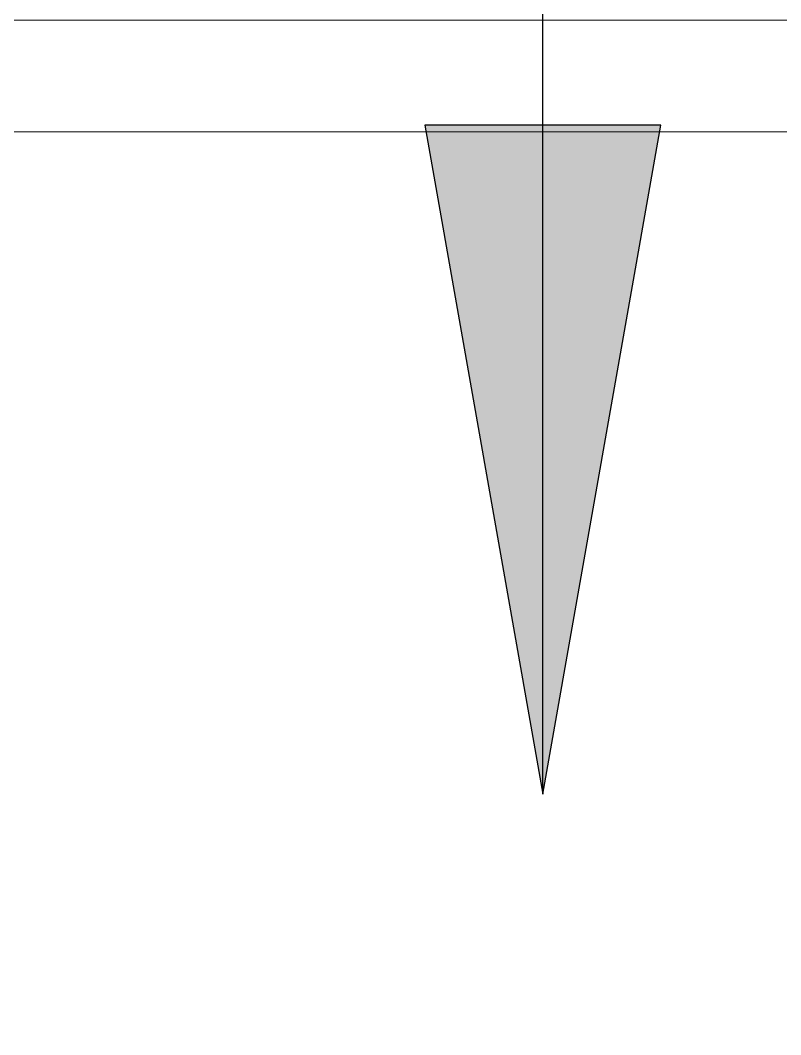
# Model space of a CAD drawing. Header units: millimetres. Extents: x -853228 to -774597, y -17231 to 22435.
# Drawn here: x -811866.1 to -811525.1, y 7489.2 to 7944 of the extents above; entities that cross this region are included whole.
import ezdxf

# ---------------------------------------------------------------- set-up
doc = ezdxf.new("R2010")
doc.units = ezdxf.units.MM
for name, color, linetype, lineweight in [('A-ANNO-NOTE', 3, 'Continuous', 25), ('A-CLNG', 2, 'Continuous', 9), ('A-CLNG-PATT', 2, 'Continuous', 9), ('A-DETL', 1, 'Continuous', 70), ('A-GLAZ-CURT', 2, 'Continuous', 9)]:
    doc.layers.add(name, color=color, linetype=linetype, lineweight=lineweight)

# ---------------------------------------------------------------- blocks, each defined once
blk = doc.blocks.new('PPLS-PP19_Custom Tile Pattern - Custom Tile Pattern-V57-4261-01 ENLARGED UPPER PLATFORM LEVEL - REFLECTED CEILING PLAN - SHEET 2')
at = {"layer": 'A-GLAZ-CURT'}
for p, q in [((-300, 0), (300, 0)), ((300, 0), (-300, 0)), ((230.06, 0), (300, 0)), ((-300, -50), (300, -50)), ((300, -50), (-300, -50))]:
    blk.add_line(p, q, dxfattribs=at)
for points, knots in [([(247.1, 0), (246.76, 0), (245.04, 0), (238.34, 0), (226.56, 0), (221.1, 0), (200.27, 0), (182.99, 0), (174.27, 0), (169.67, 0), (168.99, 0)], [-9649.085549, -9649.085549, -9649.085549, -9649.085549, -9581.591397, -9406.094246, -9221.510254, -9016.44624, -8717.832359, -8253.978395, -8152.463617, -8069.855175, -8069.855175, -8069.855175, -8069.855175]), ([(300, 0), (286.53, 0), (254.22, 0), (208.15, 0), (182.68, 0), (171.5, 0)], [-285.253232, -285.253232, -285.253232, -285.253232, -244.693688, -187.987675, -146.910923, -146.910923, -146.910923, -146.910923]), ([(171.51, 0), (176.48, 0), (193.23, 0), (201.73, 0), (208.81, 0), (213.9, 0), (241.96, 0), (266.73, 0), (281.71, 0), (291.71, 0), (296.52, 0), (297.86, 0), (298.09, 0)], [-7971.819559, -7971.819559, -7971.819559, -7971.819559, -7784.112253, -7606.717214, -7289.299508, -7042.621073, -6582.165592, -6068.460911, -5766.029927, -5566.724884, -5280.360606, -5199.253518, -5199.253518, -5199.253518, -5199.253518]), ([(300, 0), (288.22, 0), (262, 0), (230.43, 0), (219.94, 0), (219.02, 0)], [-12528.858583, -12528.858583, -12528.858583, -12528.858583, -11905.454923, -11162.864862, -10856.732305, -10856.732305, -10856.732305, -10856.732305]), ([(219.9, 0), (220.86, 0), (227.84, 0), (242.06, 0), (246.54, 0), (246.96, 0)], [-10670.940496, -10670.940496, -10670.940496, -10670.940496, -10511.382485, -9925.173265, -9834.877357, -9834.877357, -9834.877357, -9834.877357]), ([(284.76, 0), (284.76, 0), (285.09, 0), (287.47, 0), (293.59, 0), (297.76, 0), (300, 0)], [-4110.630118, -4110.630118, -4110.630118, -4110.630118, -4053.389046, -3959.664717, -3862.421465, -3746.95702, -3746.95702, -3746.95702, -3746.95702]), ([(297.38, 0), (295.84, 0), (291.62, 0), (285.38, 0), (284.87, 0)], [-4803.172655, -4803.172655, -4803.172655, -4803.172655, -4358.271401, -4143.037883, -4143.037883, -4143.037883, -4143.037883])]:
    blk.add_open_spline(points, degree=3, knots=knots, dxfattribs=at)
blk = doc.blocks.new('PPLS-PP19_Custom Tile Pattern - Custom Tile Pattern-V58-4261-01 ENLARGED UPPER PLATFORM LEVEL - REFLECTED CEILING PLAN - SHEET 2')
at = {"layer": 'A-GLAZ-CURT'}
for p, q in [((-300, 0), (-291.56, 0)), ((-291.73, 0), (-300, 0)), ((-300, 0), (300, 0)), ((300, 0), (-300, 0)), ((-293.07, 0), (-291.48, 0)), ((-291.48, 0), (-293.07, 0)), ((-290.67, 0), (-275.75, 0)), ((-275.75, 0), (-290.67, 0)), ((-222.32, 0), (-205, 0)), ((-205, 0), (-222.32, 0)), ((-300, -50), (300, -50)), ((300, -50), (-300, -50))]:
    blk.add_line(p, q, dxfattribs=at)
at = {"layer": 'A-GLAZ-CURT', "flags": 128}
for points in [[(-290.61, 0), (-283.3, 0), (-275.2, 0), (-267.26, 0), (-259.45, 0), (-251.77, 0), (-244.2, 0), (-236.74, 0), (-229.36, 0), (-222.06, 0), (-214.83, 0), (-207.71, 0), (-200.76, 0), (-194.02, 0), (-187.54, 0), (-181.38, 0), (-175.58, 0), (-170.25, 0), (-165.64, 0), (-162.01, 0), (-159.53, 0), (-157.46, 0), (-154.52, 0), (-149.42, 0), (-141.84, 0), (-132.81, 0), (-126.08, 0)], [(-125.17, 0), (-128.55, 0), (-134.16, 0), (-140.03, 0), (-145.5, 0), (-150.63, 0), (-155.53, 0), (-160.27, 0), (-164.95, 0), (-169.65, 0), (-174.47, 0), (-179.49, 0), (-184.81, 0), (-190.44, 0), (-196.37, 0), (-202.58, 0), (-209.04, 0), (-215.73, 0), (-222.63, 0), (-229.72, 0), (-236.97, 0), (-244.39, 0), (-251.96, 0), (-259.67, 0), (-267.51, 0), (-275.48, 0), (-283.55, 0), (-290.61, 0)]]:
    blk.add_lwpolyline(points, dxfattribs=at)
at = {"layer": 'A-GLAZ-CURT'}
for points, knots in [([(-300, 0), (-284.65, 0), (-236.57, 0), (-174.61, 0), (-129.95, 0), (-110.8, 0), (-99.5, 0), (-91.46, 0)], [-5323.127839, -5323.127839, -5323.127839, -5323.127839, -4502.809032, -2700.551212, -1002.059161, -460.363443, 0, 0, 0, 0]), ([(-152.73, 0), (-171.24, 0), (-210.82, 0), (-262.56, 0), (-294.48, 0), (-300, 0)], [-16634.526931, -16634.526931, -16634.526931, -16634.526931, -15131.813646, -13729.592194, -13439.944408, -13439.944408, -13439.944408, -13439.944408]), ([(-153.74, 0), (-155.46, 0), (-160.55, 0), (-174.02, 0), (-185.59, 0), (-209.77, 0), (-232.01, 0), (-255.22, 0), (-262.59, 0), (-264.9, 0), (-265.4, 0)], [-2390.795538, -2390.795538, -2390.795538, -2390.795538, -2237.412286, -2029.680487, -1755.085331, -1400.429864, -858.079193, -543.655514, -208.940337, 0, 0, 0, 0]), ([(-258.6, 0), (-257.91, 0), (-254.26, 0), (-241.25, 0), (-225.99, 0), (-213.1, 0), (-200.2, 0), (-185.8, 0), (-171.77, 0), (-158.7, 0), (-157.22, 0)], [-5722.54675, -5722.54675, -5722.54675, -5722.54675, -5657.471696, -5413.335975, -5017.494783, -4832.723979, -4666.091899, -4349.945572, -4000.813434, -3840.635403, -3840.635403, -3840.635403, -3840.635403]), ([(-133.82, 0), (-135.51, 0), (-137.8, 0), (-149.31, 0), (-162.01, 0), (-177.91, 0), (-199.46, 0), (-216.65, 0), (-231.26, 0), (-233.46, 0), (-234, 0)], [-2731.647847, -2731.647847, -2731.647847, -2731.647847, -2418.507304, -2308.929706, -2113.765672, -1763.376603, -1422.553702, -978.033455, -846.069444, -682.911962, -682.911962, -682.911962, -682.911962]), ([(-233.49, 0), (-233.44, 0), (-232.38, 0), (-230.74, 0), (-225.3, 0), (-223.63, 0)], [-455.274641, -455.274641, -455.274641, -455.274641, -440.605512, -119.536984, 0, 0, 0, 0]), ([(-223.63, 0), (-219.39, 0), (-206.17, 0), (-188.58, 0), (-169.27, 0), (-158.42, 0), (-152.73, 0)], [-5463.295695, -5463.295695, -5463.295695, -5463.295695, -5161.076232, -4739.070012, -4465.409639, -4161.948538, -4161.948538, -4161.948538, -4161.948538]), ([(-84.49, 0), (-97.88, 0), (-120.05, 0), (-146.51, 0), (-152.67, 0)], [-18863.835505, -18863.835505, -18863.835505, -18863.835505, -17136.203329, -16636.165947, -16636.165947, -16636.165947, -16636.165947]), ([(-137.88, 0), (-140.56, 0), (-147.66, 0), (-147.68, 0), (-152.06, 0), (-152.53, 0)], [-3187.727384, -3187.727384, -3187.727384, -3187.727384, -2919.378265, -2477.344047, -2428.889049, -2428.889049, -2428.889049, -2428.889049]), ([(-152.35, 0), (-151.03, 0), (-147.71, 0), (-143.57, 0), (-138.62, 0)], [-3494.978217, -3494.978217, -3494.978217, -3494.978217, -3371.022232, -3227.460399, -3227.460399, -3227.460399, -3227.460399]), ([(-152.01, 0), (-146.22, 0), (-136.84, 0), (-127.33, 0), (-124.19, 0), (-123.43, 0), (-123.28, 0)], [-4149.119819, -4149.119819, -4149.119819, -4149.119819, -3839.893365, -3647.167523, -3488.92562, -3439.852845, -3439.852845, -3439.852845, -3439.852845]), ([(-118.78, 0), (-121.86, 0), (-126.28, 0), (-136.96, 0), (-147.46, 0), (-150.03, 0), (-150.57, 0)], [-5938.474035, -5938.474035, -5938.474035, -5938.474035, -5700.061948, -5508.838257, -5298.784692, -5196.16478, -5196.16478, -5196.16478, -5196.16478]), ([(-150.34, 0), (-150.07, 0), (-147.75, 0), (-142.6, 0), (-127.26, 0), (-107.3, 0), (-94.05, 0), (-85.05, 0), (-83.82, 0)], [-4948.728362, -4948.728362, -4948.728362, -4948.728362, -4883.323924, -4440.880425, -4054.690705, -3793.097032, -3402.597032, -3340.391645, -3340.391645, -3340.391645, -3340.391645]), ([(-84.2, 0), (-92.34, 0), (-112.04, 0), (-130.52, 0), (-147.74, 0), (-149.07, 0)], [-7439.669089, -7439.669089, -7439.669089, -7439.669089, -7004.680444, -6449.282163, -6277.220794, -6277.220794, -6277.220794, -6277.220794]), ([(-148.23, 0), (-146.94, 0), (-140.15, 0), (-137.28, 0), (-133.93, 0), (-128.78, 0), (-126.5, 0)], [-6162.058746, -6162.058746, -6162.058746, -6162.058746, -6017.569127, -5560.701257, -5364.112219, -5231.017328, -5231.017328, -5231.017328, -5231.017328]), ([(-86.16, 0), (-91.37, 0), (-104.13, 0), (-122.65, 0), (-139.03, 0), (-146.11, 0), (-146.95, 0)], [-1681.3698, -1681.3698, -1681.3698, -1681.3698, -1374.161226, -945.742622, -741.901385, -489.130243, -489.130243, -489.130243, -489.130243]), ([(-146.69, 0), (-146.59, 0), (-145.49, 0), (-135.69, 0), (-128.29, 0), (-125.15, 0)], [-420.34245, -420.34245, -420.34245, -420.34245, -406.956646, -290.263673, 0, 0, 0, 0]), ([(-127.41, 0), (-131.63, 0), (-133.16, 0), (-134.09, 0), (-134.15, 0)], [-8540.990293, -8540.990293, -8540.990293, -8540.990293, -8266.114998, -8246.473386, -8246.473386, -8246.473386, -8246.473386]), ([(-134.15, 0), (-133.32, 0), (-130.31, 0), (-117.33, 0), (-92.04, 0), (-74.02, 0), (-62.74, 0), (-60.36, 0), (-59.97, 0)], [-7657.439573, -7657.439573, -7657.439573, -7657.439573, -7293.749979, -6839.55839, -6236.997189, -5713.340575, -5140.470607, -5006.787413, -5006.787413, -5006.787413, -5006.787413]), ([(-120.13, 0), (-120.14, 0), (-120.24, 0), (-121.3, 0), (-129.25, 0), (-133.82, 0)], [-2933.992132, -2933.992132, -2933.992132, -2933.992132, -2920.575025, -2840.280255, -2731.647847, -2731.647847, -2731.647847, -2731.647847]), ([(-113.43, 0), (-113.44, 0), (-113.96, 0), (-119.73, 0), (-125.43, 0), (-127.03, 0), (-127.41, 0)], [-328.499627, -328.499627, -328.499627, -328.499627, -282.672656, -98.539552, -24.539552, 0, 0, 0, 0]), ([(-126.5, 0), (-122.44, 0), (-108.71, 0), (-86.68, 0), (-63.44, 0), (-54.4, 0), (-48.53, 0), (-30.79, 0), (-22.93, 0), (-15.39, 0)], [-5231.017328, -5231.017328, -5231.017328, -5231.017328, -4994.692869, -4542.524482, -4008.285538, -3689.699207, -3546.54457, -3315.260113, -2864.387349, -2864.387349, -2864.387349, -2864.387349]), ([(-125.15, 0), (-124.93, 0), (-121.96, 0), (-113.01, 0), (-98.9, 0), (-90.18, 0), (-84.15, 0), (-83.89, 0)], [-3362.7396, -3362.7396, -3362.7396, -3362.7396, -3342.215224, -3074.362186, -2902.289527, -2605.247022, -2592.111775, -2592.111775, -2592.111775, -2592.111775]), ([(-122.08, 0), (-122.01, 0), (-121.69, 0), (-121.2, 0), (-120.88, 0)], [-3136.336417, -3136.336417, -3136.336417, -3136.336417, -3110.304437, -3035.164275, -3035.164275, -3035.164275, -3035.164275]), ([(-84.85, 0), (-92.14, 0), (-101.89, 0), (-114.02, 0), (-117.28, 0), (-118.78, 0)], [-618.591045, -618.591045, -618.591045, -618.591045, -229.489605, -116.330425, 0, 0, 0, 0]), ([(-117.74, 0), (-117.19, 0), (-114.78, 0), (-113.43, 0), (-113.43, 0)], [-821.249067, -821.249067, -821.249067, -821.249067, -394.672656, -330.879064, -330.879064, -330.879064, -330.879064]), ([(-36.62, 0), (-36.62, 0), (-40.35, 0), (-44.32, 0), (-58.97, 0), (-85.2, 0), (-107.61, 0), (-116.56, 0), (-117.56, 0)], [-4069.478503, -4069.478503, -4069.478503, -4069.478503, -3858.647035, -3538.256648, -2842.901703, -2193.204658, -1433.981041, -985.49888, -985.49888, -985.49888, -985.49888]), ([(-115.82, 0), (-114.96, 0), (-110.41, 0), (-97.96, 0), (-87.96, 0), (-83.79, 0)], [-5724.064692, -5724.064692, -5724.064692, -5724.064692, -5430.283136, -5103.229623, -4879.145697, -4879.145697, -4879.145697, -4879.145697]), ([(9.32, 0), (9.08, 0), (7.65, 0), (2.57, 0), (-12.23, 0), (-25.64, 0), (-40, 0), (-56.24, 0), (-75.59, 0), (-94, 0), (-112.01, 0), (-114.94, 0), (-115.63, 0)], [-2922.926651, -2922.926651, -2922.926651, -2922.926651, -2882.788014, -2720.818881, -2518.50168, -2125.455881, -1792.521578, -1466.981642, -1208.454564, -789.402658, -501.969187, -243.577221, -243.577221, -243.577221, -243.577221]), ([(-91.46, 0), (-90.09, 0), (-84.7, 0), (-77.43, 0), (-72.73, 0), (-72.64, 0), (-72.64, 0)], [-19832.387487, -19832.387487, -19832.387487, -19832.387487, -19753.885894, -19541.04734, -19478.625389, -19471.062469, -19471.062469, -19471.062469, -19471.062469]), ([(-63.96, 0), (-64.13, 0), (-72.5, 0), (-80.63, 0), (-86.16, 0)], [-2171.769325, -2171.769325, -2171.769325, -2171.769325, -2007.031671, -1681.3698, -1681.3698, -1681.3698, -1681.3698]), ([(-83.79, 0), (-78.55, 0), (-71.43, 0), (-65.93, 0), (-65.07, 0)], [-2590.348055, -2590.348055, -2590.348055, -2590.348055, -2322.099534, -2241.8264, -2241.8264, -2241.8264, -2241.8264]), ([(-72.93, 0), (-75.51, 0), (-79.3, 0), (-83.47, 0), (-83.78, 0)], [-19442.345229, -19442.345229, -19442.345229, -19442.345229, -18935.241197, -18894.805001, -18894.805001, -18894.805001, -18894.805001]), ([(-83.78, 0), (-79.93, 0), (-74.26, 0), (-68.41, 0), (-65.12, 0), (-63.63, 0)], [-3339.748702, -3339.748702, -3339.748702, -3339.748702, -3144.956779, -3050.982048, -2969.237017, -2969.237017, -2969.237017, -2969.237017]), ([(-26.75, 0), (-27.82, 0), (-36.18, 0), (-53.55, 0), (-71.06, 0), (-82.64, 0), (-83.78, 0)], [-8718.362214, -8718.362214, -8718.362214, -8718.362214, -8532.293389, -8073.216054, -7508.296369, -7447.260319, -7447.260319, -7447.260319, -7447.260319]), ([(-36.33, 0), (-36.43, 0), (-37.27, 0), (-45.02, 0), (-46.13, 0), (-60.59, 0), (-74.06, 0), (-81.86, 0), (-83.77, 0)], [-1855.773136, -1855.773136, -1855.773136, -1855.773136, -1810.870157, -1672.078046, -1405.135169, -1060.00838, -740.068933, -637.756711, -637.756711, -637.756711, -637.756711]), ([(-83.37, 0), (-82.02, 0), (-66.92, 0), (-42.53, 0), (-12.78, 0), (4.23, 0), (9.64, 0), (10.14, 0), (10.18, 0)], [-4871.544419, -4871.544419, -4871.544419, -4871.544419, -4799.173296, -4065.652676, -3589.737505, -3285.047089, -3066.359526, -3044.715262, -3044.715262, -3044.715262, -3044.715262]), ([(-29.03, 0), (-33.97, 0), (-43.74, 0), (-56.37, 0), (-71.66, 0), (-77.83, 0), (-82.66, 0), (-83.28, 0), (-83.28, 0)], [-2680.714891, -2680.714891, -2680.714891, -2680.714891, -2413.671296, -2161.752162, -2006.592567, -1646.621388, -1424.436217, -1393.971743, -1393.971743, -1393.971743, -1393.971743]), ([(-83.28, 0), (-83.28, 0), (-82.91, 0), (-76.14, 0), (-62.97, 0), (-48.14, 0), (-36.49, 0), (-33.57, 0), (-29.94, 0), (-28.57, 0)], [-1393.4169, -1393.4169, -1393.4169, -1393.4169, -1353.722004, -1274.333717, -1073.56893, -651.549973, -296.515819, -83.513472, 0, 0, 0, 0]), ([(-66.39, 0), (-66.39, 0), (-63.63, 0), (-53.63, 0), (-34.42, 0), (-29.82, 0), (-29.19, 0)], [-2493.31794, -2493.31794, -2493.31794, -2493.31794, -2315.303971, -1809.437387, -963.711516, -666.19313, -666.19313, -666.19313, -666.19313]), ([(-15.82, 0), (-28.51, 0), (-48.62, 0), (-65.77, 0), (-66.37, 0), (-66.38, 0)], [-3664.062215, -3664.062215, -3664.062215, -3664.062215, -2981.410125, -2542.574734, -2498.224237, -2498.224237, -2498.224237, -2498.224237]), ([(-63.63, 0), (-61.49, 0), (-57.39, 0), (-54.49, 0), (-45.2, 0), (-40.79, 0), (-40.46, 0), (-40.44, 0)], [-2969.237017, -2969.237017, -2969.237017, -2969.237017, -2851.217951, -2734.127174, -2474.780881, -2410.990208, -2350.645972, -2350.645972, -2350.645972, -2350.645972]), ([(-58.83, 0), (-58.37, 0), (-57.29, 0), (-54.23, 0), (-46.33, 0), (-42.62, 0), (-41.76, 0)], [-4859.52896, -4859.52896, -4859.52896, -4859.52896, -4680.891996, -4469.85053, -4321.566175, -4270.495146, -4270.495146, -4270.495146, -4270.495146]), ([(-51.83, 0), (-51.83, 0), (-51.78, 0), (-47.4, 0), (-46.01, 0), (-40.22, 0), (-36.78, 0)], [-632.814994, -632.814994, -632.814994, -632.814994, -627.965721, -508.377888, -260.442412, 0, 0, 0, 0]), ([(-14.87, 0), (-17.08, 0), (-23.82, 0), (-32.81, 0), (-44.85, 0), (-51.43, 0), (-51.79, 0)], [-1407.954758, -1407.954758, -1407.954758, -1407.954758, -1290.787923, -1039.307308, -819.71621, -644.910881, -644.910881, -644.910881, -644.910881]), ([(-41.76, 0), (-39.9, 0), (-37.72, 0), (-36.92, 0), (-36.77, 0)], [-4270.495146, -4270.495146, -4270.495146, -4270.495146, -4161.040818, -4106.245333, -4106.245333, -4106.245333, -4106.245333]), ([(-36.78, 0), (-32.43, 0), (-19.22, 0), (8.83, 0), (43.36, 0), (70.92, 0), (82.12, 0), (83.66, 0)], [-6191.144455, -6191.144455, -6191.144455, -6191.144455, -5862.463379, -5340.621928, -4573.028122, -4094.177415, -3869.465285, -3869.465285, -3869.465285, -3869.465285]), ([(-36.29, 0), (-36.29, 0), (-34.66, 0), (-28.88, 0), (-26.95, 0), (-26.54, 0)], [-9150.272121, -9150.272121, -9150.272121, -9150.272121, -9057.163041, -8919.836787, -8834.607043, -8834.607043, -8834.607043, -8834.607043]), ([(-16, 0), (-18.2, 0), (-25.71, 0), (-34.76, 0), (-36.04, 0)], [-9532.07602, -9532.07602, -9532.07602, -9532.07602, -9424.652049, -9182.880979, -9182.880979, -9182.880979, -9182.880979]), ([(-33.34, 0), (-33.34, 0), (-32.93, 0), (-31.16, 0), (-30.52, 0)], [-2415.024266, -2415.024266, -2415.024266, -2415.024266, -2357.633367, -2323.618664, -2323.618664, -2323.618664, -2323.618664]), ([(70.61, 0), (66.16, 0), (55.8, 0), (39.61, 0), (24.74, 0), (2.64, 0), (-17.84, 0), (-30.57, 0), (-31.82, 0), (-32, 0)], [-4647.237329, -4647.237329, -4647.237329, -4647.237329, -4326.416877, -4098.545751, -3766.694881, -3333.063701, -2994.501669, -2698.150104, -2614.070998, -2614.070998, -2614.070998, -2614.070998]), ([(-30.76, 0), (-30.73, 0), (-29.99, 0), (-23.47, 0), (-15.75, 0), (-15.19, 0)], [-54176.191683, -54176.191683, -54176.191683, -54176.191683, -54157.274271, -53749.15266, -53717.791567, -53717.791567, -53717.791567, -53717.791567]), ([(-30.52, 0), (-27.11, 0), (-22.67, 0), (-17.4, 0), (-15.34, 0)], [-2323.618664, -2323.618664, -2323.618664, -2323.618664, -2142.497158, -2033.166331, -2033.166331, -2033.166331, -2033.166331]), ([(-15.78, 0), (-16.72, 0), (-19.75, 0), (-25.97, 0), (-29.52, 0), (-30.21, 0)], [-54978.391886, -54978.391886, -54978.391886, -54978.391886, -54789.006179, -54461.685999, -54290.791712, -54290.791712, -54290.791712, -54290.791712]), ([(8.33, 0), (8.19, 0), (7.18, 0), (0.32, 0), (-13.89, 0), (-24.92, 0), (-29.03, 0)], [-3574.286521, -3574.286521, -3574.286521, -3574.286521, -3526.962355, -3285.499107, -2903.012179, -2680.714891, -2680.714891, -2680.714891, -2680.714891]), ([(-28.98, 0), (-28.66, 0), (-27.39, 0), (-24.45, 0), (-22.56, 0)], [-166.548282, -166.548282, -166.548282, -166.548282, -102.06493, 0, 0, 0, 0]), ([(-28.57, 0), (-26.93, 0), (-20.29, 0), (-11.45, 0), (2.08, 0), (13.15, 0), (21.24, 0), (24.62, 0), (24.72, 0), (24.72, 0)], [-5361.429781, -5361.429781, -5361.429781, -5361.429781, -5261.36855, -5050.479954, -4785.90057, -4596.498881, -4445.288762, -4384.376941, -4376.041937, -4376.041937, -4376.041937, -4376.041937]), ([(-22.56, 0), (-20.27, 0), (-17.03, 0), (-11.36, 0), (-7.66, 0), (-6.6, 0), (-6.44, 0)], [-56468.192263, -56468.192263, -56468.192263, -56468.192263, -56344.022017, -56303.229861, -56166.290093, -56124.392176, -56124.392176, -56124.392176, -56124.392176])]:
    blk.add_open_spline(points, degree=3, knots=knots, dxfattribs=at)
blk.add_open_spline([(-39.84, 0), (-39.08, 0), (-38.11, 0), (-37.36, 0)], degree=3, dxfattribs=at)
blk = doc.blocks.new('*U470')
at = {"layer": 'A-CLNG'}
for p, q in [((-4746.61, 4315.01), (-12525, 4315.01)), ((-12525, 4315.01), (-4746.61, 4315.01))]:
    blk.add_line(p, q, dxfattribs=at)
at = {"layer": 'A-GLAZ-CURT', "rotation": 180}
for name, p in [('PPLS-PP19_Custom Tile Pattern - Custom Tile Pattern-V58-4261-01 ENLARGED UPPER PLATFORM LEVEL - REFLECTED CEILING PLAN - SHEET 2', (-10200.06, 4315)), ('PPLS-PP19_Custom Tile Pattern - Custom Tile Pattern-V57-4261-01 ENLARGED UPPER PLATFORM LEVEL - REFLECTED CEILING PLAN - SHEET 2', (-9600.06, 4315))]:
    blk.add_blockref(name, p, dxfattribs=at)
blk = doc.blocks.new('C-1-PP19-AR-4261-01-B_20250910-022855_EXDIM')
at = {"layer": 'A-DETL', "lineweight": 9}
for p, q in [((-1177.39, 4365), (-12525, 4365)), ((-12525, 4315), (-1177.39, 4315))]:
    blk.add_line(p, q, dxfattribs=at)

msp = doc.modelspace()

# ---------------------------------------------------------------- hatches: boundary and pattern name
at = {"layer": 'A-ANNO-NOTE'}
msp.add_hatch(color=256, dxfattribs=at).paths.add_polyline_path([(-811631.73, 7597.06), (-811578.83, 7897.06), (-811684.62, 7897.06)])
at = {"layer": 'A-CLNG-PATT', "lineweight": 25}
h = msp.add_hatch(dxfattribs=at)
h.set_pattern_fill('FP_11', color=256, style=0, pattern_type=2)
h.set_pattern_definition([(90, (-814207.4, 7211.5), (3600, -2e-13), [1200, 0]), (90, (-817807.4, 7211.5), (3600, -2e-13), [1200, 0]), (0, (-817807.4, 8336.5), (0, -1200), [3600, 0]), (0, (-817807.4, 7286.5), (0, -1200), [3600, 0])])
h.paths.add_polyline_path([(-814207.37, 4129.03), (-806428.99, 4129.03), (-806429.94, 7894.02), (-814207.37, 7894.02), (-814207.37, 4494.02)])

# ---------------------------------------------------------------- linework, layer by layer
at = {"layer": 'A-ANNO-NOTE'}
for p, q in [((-811631.73, 7597.06), (-811631.73, 14965.92)), ((-811578.83, 7897.06), (-811684.62, 7897.06)), ((-811684.62, 7897.06), (-811631.73, 7597.06)), ((-811631.73, 7597.06), (-811578.83, 7897.06))]:
    msp.add_line(p, q, dxfattribs=at)

# ---------------------------------------------------------------- block references
for name in ['C-1-PP19-AR-4261-01-B_20250910-022855_EXDIM', '*U470']:
    msp.add_blockref(name, (-801682.37, 3579.02))

doc.saveas('drawing.dxf')
